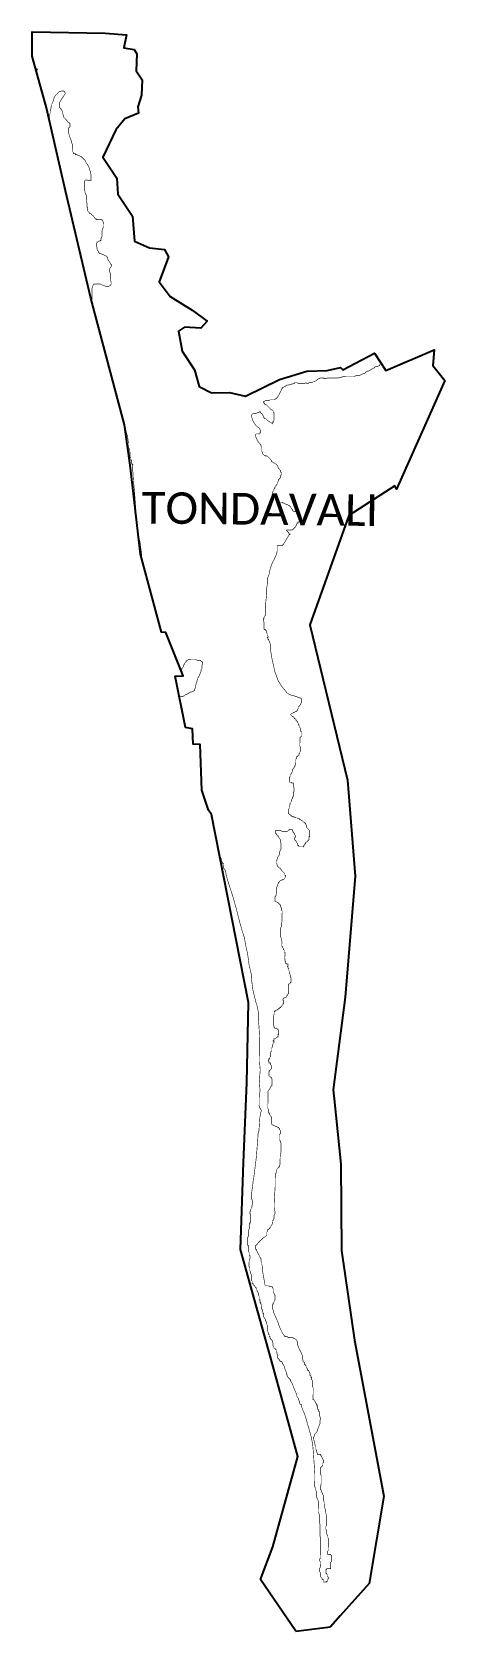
# Model space of a CAD drawing. Header units: metres. Extents: x 333981 to 336087, y 1779321 to 1787486.
import ezdxf

# ---------------------------------------------------------------- set-up
doc = ezdxf.new("R2010")
doc.units = ezdxf.units.M
for name, color, linetype in [('HAZARDS LINE', 1, 'Continuous'), ('village', 3, 'Continuous'), ('VILLAGE NAME', 250, 'Continuous')]:
    doc.layers.add(name, color=color, linetype=linetype)
doc.styles.get("Standard").update_dxf_attribs({"font": 'simplex.shx'})

msp = doc.modelspace()

# ---------------------------------------------------------------- linework, layer by layer
at = {"color": 3, "true_color": 0x00ff00, "flags": 128}
msp.add_lwpolyline([(335327.2, 1779321.3), (335504.1, 1779342.4)], dxfattribs=at)
at = {"layer": 'HAZARDS LINE', "lineweight": 18, "const_width": 3}
for points in [[(334000.6, 1787298.3), (334006.4, 1787298.3), (334006.3, 1787278), (334006.2, 1787277.9)], [(334069.8, 1787037.5), (334069.9, 1787059), (334074, 1787071.2), (334074.1, 1787083.3), (334078.2, 1787095.4), (334078.2, 1787103.5), (334082.3, 1787111.6), (334082.4, 1787119.7), (334086.4, 1787123.7), (334094.7, 1787152), (334102.8, 1787164.1), (334119.1, 1787180.2), (334131.3, 1787184.2), (334143.4, 1787184.1), (334147.4, 1787180.1), (334151.5, 1787172), (334143.3, 1787159.9), (334135.1, 1787147.8), (334122.9, 1787127.6), (334122.7, 1787099.2), (334126.7, 1787095.2), (334130.8, 1787091.1), (334134.8, 1787083), (334138.7, 1787066.8), (334142.7, 1787058.6), (334142.7, 1787050.5), (334146.7, 1787046.5), (334154.8, 1787038.3), (334158.8, 1787034.3), (334162.8, 1787026.1), (334170.9, 1787022.1), (334174.9, 1787018), (334174.8, 1787001.8), (334170.7, 1786997.8), (334166.7, 1786993.7), (334166.5, 1786969.4), (334170.5, 1786965.4), (334170.5, 1786961.3), (334178.5, 1786937), (334182.5, 1786928.9), (334182.5, 1786924.8), (334186.4, 1786912.7), (334186.3, 1786880.3), (334190.3, 1786872.2), (334194.3, 1786868.1), (334194.3, 1786864), (334202.4, 1786864), (334202.3, 1786859.9), (334206.4, 1786859.9), (334218.5, 1786855.8), (334226.6, 1786851.7), (334230.6, 1786851.7), (334230.6, 1786847.6), (334234.7, 1786847.6), (334238.7, 1786843.5), (334242.7, 1786839.5), (334250.8, 1786831.3), (334254.8, 1786823.2), (334262.8, 1786811), (334266.8, 1786807), (334266.8, 1786802.9), (334270.8, 1786794.8), (334274.8, 1786790.7), (334274.8, 1786782.6), (334278.8, 1786774.5), (334278.7, 1786766.4), (334282.7, 1786758.3), (334282.6, 1786725.9), (334266.4, 1786726), (334262.3, 1786730.1), (334254.2, 1786730.1), (334250.2, 1786726.1), (334249.9, 1786677.5), (334253.8, 1786657.2), (334257.9, 1786653.2), (334257.7, 1786620.8), (334261.7, 1786612.7), (334261.6, 1786592.4), (334265.6, 1786588.3), (334265.5, 1786572.2), (334269.5, 1786568.1), (334269.5, 1786564), (334273.6, 1786564), (334273.5, 1786560), (334285.7, 1786555.8), (334285.6, 1786551.8), (334293.7, 1786547.7), (334301.7, 1786535.5), (334305.8, 1786531.4), (334309.8, 1786531.4), (334309.8, 1786527.4), (334338.1, 1786527.2), (334338.1, 1786523.2), (334342.2, 1786523.1), (334342.1, 1786519.1), (334346.2, 1786515), (334346, 1786490.7), (334341.9, 1786482.7), (334341.9, 1786478.6), (334337.8, 1786470.5), (334337.6, 1786438.2), (334333.6, 1786434.1), (334333.5, 1786422), (334329.5, 1786422), (334329.4, 1786418), (334321.3, 1786418), (334317.3, 1786414), (334313.2, 1786414), (334313.2, 1786410), (334309.1, 1786405.9), (334309.1, 1786393.8), (334313.1, 1786385.7), (334313, 1786377.6), (334317, 1786369.4), (334321, 1786365.4), (334321, 1786361.3), (334325, 1786357.3), (334329.1, 1786353.2), (334333.1, 1786353.2), (334353.3, 1786345), (334361.4, 1786340.9), (334361.4, 1786336.8), (334365.4, 1786336.8), (334365.4, 1786332.7), (334369.4, 1786324.6), (334369.4, 1786320.6), (334373.4, 1786316.5), (334381.4, 1786304.3), (334381.4, 1786300.3), (334385.4, 1786300.2), (334385.4, 1786288.1), (334381.3, 1786284.1), (334377.2, 1786276), (334377.1, 1786259.8), (334381.2, 1786255.7), (334381, 1786227.4), (334384.9, 1786207.1), (334384.9, 1786199), (334380.8, 1786191), (334372.7, 1786187), (334360.5, 1786187), (334344.4, 1786191.2), (334328.2, 1786199.4), (334299.9, 1786199.5), (334291.7, 1786191.5), (334291.7, 1786187.4), (334287.6, 1786179.3), (334287.2, 1786102.7)], [(334376.5, 1785767.9), (334378.4, 1785761.8), (334378.4, 1785753.7), (334382.4, 1785741.6), (334386.3, 1785717.3), (334390.3, 1785709.1), (334394.2, 1785684.8), (334402.2, 1785668.6), (334410.1, 1785636.2), (334414.1, 1785624), (334418.1, 1785619.9), (334418.1, 1785615.9), (334422, 1785599.7), (334422, 1785597.4)], [(334939.1, 1783276.8), (334939.5, 1783275.9), (334943.5, 1783271.8), (334943.5, 1783267.8), (334947.5, 1783263.7), (334947.4, 1783255.6), (334951.4, 1783247.4), (334951.4, 1783243.4), (334955.4, 1783239.3), (334959.5, 1783239.3), (334959.3, 1783215), (334963.3, 1783210.9), (334967.3, 1783202.8), (334967.2, 1783198.7), (334971.2, 1783190.6), (334971.1, 1783182.5), (334983, 1783141.9), (335006.6, 1783068.9), (335022.4, 1783012.1), (335042, 1782935), (335053.8, 1782894.4), (335065.6, 1782857.9), (335069.5, 1782829.5), (335081.2, 1782776.8), (335088.8, 1782720), (335100.5, 1782671.4), (335100.4, 1782651.1), (335104.2, 1782622.7), (335108, 1782594.4), (335115.8, 1782561.9), (335123.7, 1782529.5), (335131.6, 1782505.1), (335135.4, 1782480.8), (335135.1, 1782444.4), (335138.9, 1782407.9), (335142.4, 1782343.1), (335141.5, 1782229.7), (335145.2, 1782185.2), (335140.6, 1782128.5), (335144.3, 1782079.9), (335140, 1782047.6), (335139.6, 1782003), (335143.6, 1781990.9), (335147.6, 1781986.8), (335151.6, 1781978.7), (335147.4, 1781966.5), (335143.2, 1781942.3), (335138.6, 1781873.5), (335134.4, 1781861.4), (335134.3, 1781853.3), (335125.3, 1781740), (335112.3, 1781634.9), (335108.1, 1781614.7), (335108, 1781606.6), (335099.4, 1781541.9), (335099.3, 1781529.7), (335103.3, 1781525.6), (335103.3, 1781521.6), (335107.3, 1781513.5), (335107.2, 1781501.3), (335103.1, 1781497.3), (335103, 1781485.1), (335098.9, 1781481.1), (335098.9, 1781477.1), (335094.8, 1781469), (335094.7, 1781460.9), (335090.7, 1781461), (335090.6, 1781452.9), (335094.6, 1781452.8), (335094.3, 1781404.3), (335090.2, 1781404.3), (335090, 1781375.9), (335085.9, 1781367.9), (335085.6, 1781335.5), (335081.5, 1781331.5), (335081.2, 1781291), (335085.2, 1781291), (335085, 1781258.6), (335089, 1781254.5), (335088.9, 1781242.4), (335092.9, 1781238.3), (335092.8, 1781222.1), (335088.7, 1781214), (335088.4, 1781181.6), (335092.4, 1781177.6), (335092.3, 1781161.4), (335096.3, 1781153.2), (335096.2, 1781145.1), (335100.2, 1781141.1), (335100, 1781112.7), (335104, 1781108.6), (335103.9, 1781096.5), (335107.9, 1781096.5), (335107.9, 1781092.4), (335115.9, 1781084.2), (335119.9, 1781076.1), (335124, 1781076.1), (335123.9, 1781072), (335127.9, 1781068), (335127.9, 1781059.9), (335131.9, 1781055.8), (335131.9, 1781051.7), (335135.9, 1781047.6), (335135.8, 1781035.5), (335139.8, 1781031.4), (335139.6, 1781011.2), (335143.7, 1781011.2), (335143.6, 1780999), (335147.6, 1780999), (335147.5, 1780990.9), (335151.6, 1780990.8), (335151.4, 1780966.6), (335155.4, 1780962.5), (335155.4, 1780958.4), (335159.3, 1780946.2), (335159.3, 1780942.2), (335163.3, 1780942.2), (335163.2, 1780926), (335167.2, 1780917.8), (335171.2, 1780913.8), (335171.1, 1780905.7), (335175.2, 1780901.6), (335179.1, 1780889.4), (335179.1, 1780885.4), (335183.1, 1780881.3), (335182.9, 1780852.9), (335186.8, 1780844.8), (335186.8, 1780836.7), (335190.8, 1780836.7), (335190.7, 1780824.5), (335194.8, 1780824.5), (335194.7, 1780816.4), (335198.7, 1780816.4), (335198.7, 1780812.3), (335202.7, 1780808.2), (335206.7, 1780804.2), (335206.7, 1780796.1), (335210.7, 1780792), (335210.6, 1780775.8), (335214.6, 1780771.7), (335214.5, 1780767.7), (335218.6, 1780763.6), (335222.6, 1780763.6), (335222.6, 1780759.5), (335226.6, 1780759.5), (335226.5, 1780747.3), (335230.5, 1780743.2), (335230.5, 1780735.1), (335234.5, 1780731.1), (335234.3, 1780714.9), (335242.4, 1780706.7), (335242.3, 1780702.7), (335246.4, 1780702.6), (335246.4, 1780698.6), (335254.5, 1780698.5), (335258.4, 1780690.4), (335258.4, 1780686.3), (335262.4, 1780682.3), (335266.4, 1780674.1), (335270.4, 1780670), (335270.3, 1780662), (335278.3, 1780641.6), (335278.2, 1780633.5), (335282.2, 1780629.5), (335282.2, 1780625.4), (335286.2, 1780617.3), (335290.2, 1780613.2), (335294.2, 1780609.1), (335298.2, 1780605), (335298.2, 1780601), (335306.2, 1780588.8), (335310.2, 1780580.7), (335314.1, 1780568.5), (335330, 1780531.9), (335333.9, 1780515.7), (335341.9, 1780507.5), (335341.9, 1780499.4), (335345.9, 1780495.4), (335345.8, 1780487.3), (335349.8, 1780479.1), (335353.9, 1780479.1), (335357.8, 1780462.9), (335361.7, 1780450.7), (335369.7, 1780434.4), (335381.5, 1780397.9), (335385.4, 1780381.7), (335389.4, 1780369.5), (335405.1, 1780312.7), (335412.9, 1780272.1), (335416.6, 1780227.6), (335420.2, 1780174.9), (335423.8, 1780122.3), (335423.3, 1780057.5), (335427.3, 1780049.4), (335427.2, 1780045.3), (335431.2, 1780033.1), (335431, 1780008.8), (335435, 1780000.7), (335438.9, 1779992.6), (335438.9, 1779988.5), (335442.9, 1779984.5), (335442.5, 1779927.8), (335446.4, 1779915.6), (335446.1, 1779875.1), (335450.1, 1779867), (335449.6, 1779806.3), (335453.5, 1779798.1), (335452.7, 1779692.9), (335448.6, 1779688.9), (335448.5, 1779680.8), (335452.5, 1779672.7), (335452.3, 1779648.4), (335448.2, 1779640.3), (335448.1, 1779624.1), (335452.1, 1779620), (335451.9, 1779599.8), (335455.9, 1779595.7), (335459.9, 1779591.6), (335459.9, 1779587.6), (335463.9, 1779583.5), (335468, 1779583.5), (335467.9, 1779571.3), (335484.1, 1779571.2), (335484.1, 1779575.2), (335488.1, 1779575.2), (335488.2, 1779587.3), (335492.3, 1779587.3), (335492.4, 1779595.4), (335488.3, 1779599.5), (335488.4, 1779607.6), (335488.4, 1779611.6), (335484.4, 1779611.7), (335484.4, 1779615.7), (335480.4, 1779615.7), (335480.6, 1779636), (335484.6, 1779636), (335484.6, 1779640), (335504.9, 1779639.8), (335505, 1779660.1), (335501, 1779664.2), (335505.1, 1779668.2), (335505.1, 1779672.2), (335509.2, 1779676.2), (335509.5, 1779708.6), (335505.4, 1779708.7), (335505.5, 1779712.7), (335489.3, 1779712.8), (335489.4, 1779729), (335493.5, 1779733), (335494, 1779793.8), (335490, 1779797.8), (335490, 1779805.9), (335482.1, 1779822.2), (335482.2, 1779838.4), (335478.2, 1779842.5), (335478.3, 1779854.6), (335482.4, 1779858.6), (335482.8, 1779907.2), (335478.9, 1779931.5), (335479, 1779939.6), (335475, 1779947.8), (335471.2, 1779972.1), (335471.2, 1779980.2), (335467.2, 1779988.3), (335467.4, 1780012.6), (335463.5, 1780020.7), (335463.5, 1780024.8), (335459.5, 1780028.9), (335455.5, 1780041), (335451.5, 1780045.1), (335451.6, 1780057.3), (335455.8, 1780069.4), (335456.1, 1780113.9), (335452.2, 1780126.1), (335452.4, 1780154.4), (335456.5, 1780158.4), (335460.6, 1780162.4), (335464.6, 1780166.5), (335464.7, 1780178.6), (335468.8, 1780182.6), (335468.9, 1780190.7), (335464.9, 1780194.8), (335464.9, 1780198.8), (335460.9, 1780207), (335456.9, 1780211.1), (335456.9, 1780215.1), (335452.9, 1780219.2), (335453, 1780223.2), (335436.8, 1780223.4), (335436.8, 1780227.4), (335432.8, 1780235.5), (335432.9, 1780243.6), (335428.9, 1780247.7), (335429, 1780263.9), (335425, 1780268), (335425, 1780272), (335421.1, 1780288.3), (335421.1, 1780292.3), (335417.1, 1780296.4), (335417.3, 1780312.6), (335421.3, 1780316.6), (335421.4, 1780324.7), (335433.6, 1780336.7), (335441.9, 1780361), (335450.2, 1780381.1), (335450.3, 1780397.3), (335454.4, 1780405.4), (335450.5, 1780413.5), (335446.5, 1780425.7), (335446.6, 1780441.9), (335442.6, 1780441.9), (335442.7, 1780450), (335438.7, 1780454.1), (335438.8, 1780470.3), (335434.7, 1780470.3), (335434.8, 1780478.4), (335430.8, 1780478.5), (335430.8, 1780482.5), (335426.8, 1780486.6), (335426.8, 1780490.6), (335422.8, 1780494.7), (335418.8, 1780502.9), (335414.8, 1780502.9), (335415.3, 1780563.6), (335411.2, 1780567.7), (335411.5, 1780600.1), (335407.5, 1780604.2), (335407.6, 1780616.3), (335403.5, 1780616.3), (335403.6, 1780624.4), (335399.6, 1780624.5), (335399.7, 1780636.6), (335395.7, 1780640.7), (335395.7, 1780644.7), (335391.7, 1780648.8), (335391.7, 1780652.9), (335387.7, 1780652.9), (335387.7, 1780656.9), (335383.7, 1780661), (335383.7, 1780665.1), (335379.7, 1780669.2), (335379.7, 1780673.2), (335375.7, 1780677.3), (335375.7, 1780681.3), (335371.7, 1780681.4), (335371.8, 1780689.5), (335367.7, 1780693.5), (335367.8, 1780697.6), (335363.7, 1780697.6), (335363.8, 1780705.7), (335359.8, 1780709.8), (335360, 1780730), (335355.9, 1780734.1), (335356, 1780738.2), (335348, 1780754.4), (335344, 1780758.5), (335344, 1780762.6), (335340, 1780770.7), (335336.1, 1780782.9), (335336.2, 1780795), (335332.2, 1780803.1), (335328.2, 1780807.2), (335328.2, 1780811.3), (335324.2, 1780811.3), (335320.2, 1780815.4), (335316.1, 1780815.4), (335312.1, 1780819.5), (335287.8, 1780819.7), (335283.8, 1780823.8), (335271.7, 1780823.9), (335271.7, 1780827.9), (335267.7, 1780828), (335263.7, 1780836.1), (335259.7, 1780840.2), (335255.7, 1780848.3), (335251.7, 1780856.4), (335247.7, 1780864.6), (335243.7, 1780872.7), (335235.8, 1780897), (335219.9, 1780933.6), (335216, 1780941.7), (335212, 1780949.9), (335212, 1780958), (335208.1, 1780966.1), (335208.3, 1780990.4), (335212.3, 1780990.3), (335212.3, 1780994.4), (335216.5, 1781002.5), (335216.5, 1781006.5), (335220.6, 1781010.5), (335220.8, 1781034.8), (335216.8, 1781038.9), (335212.8, 1781055.1), (335212.9, 1781067.3), (335208.9, 1781071.3), (335209, 1781075.4), (335204.9, 1781079.5), (335192.8, 1781079.6), (335188.8, 1781083.7), (335176.6, 1781083.8), (335172.6, 1781087.8), (335168.6, 1781087.9), (335168.6, 1781096), (335164.8, 1781116.2), (335157, 1781160.8), (335157.2, 1781181.1), (335153.2, 1781193.3), (335153.3, 1781201.3), (335149.3, 1781209.5), (335149.4, 1781221.6), (335141.4, 1781233.8), (335141.5, 1781237.9), (335137.5, 1781242), (335129.5, 1781258.2), (335125.5, 1781266.3), (335125.5, 1781270.4), (335121.5, 1781270.4), (335121.7, 1781290.7), (335125.7, 1781290.6), (335125.7, 1781294.7), (335129.8, 1781294.7), (335133.9, 1781302.7), (335138, 1781306.7), (335158.4, 1781326.8), (335162.5, 1781330.8), (335170.6, 1781334.8), (335174.7, 1781338.8), (335178.8, 1781342.8), (335178.9, 1781359), (335183, 1781363), (335183, 1781371.1), (335187.1, 1781371.1), (335191.2, 1781375.1), (335195.2, 1781379.1), (335195.3, 1781383.2), (335199.3, 1781383.2), (335199.4, 1781387.2), (335203.5, 1781395.3), (335207.5, 1781399.3), (335207.7, 1781415.5), (335211.8, 1781419.5), (335211.8, 1781423.5), (335215.9, 1781427.5), (335216, 1781443.7), (335220.1, 1781451.8), (335220.2, 1781463.9), (335216.3, 1781484.2), (335216.6, 1781516.6), (335221.2, 1781585.4), (335221.8, 1781654.2), (335225.9, 1781658.2), (335230, 1781674.4), (335230.1, 1781678.4), (335234.1, 1781682.4), (335238.3, 1781690.5), (335242.3, 1781690.5), (335242.3, 1781694.5), (335246.5, 1781702.6), (335246.8, 1781743.1), (335251, 1781767.3), (335251.4, 1781811.9), (335247.4, 1781815.9), (335247.4, 1781824), (335243.4, 1781828.1), (335243.7, 1781856.5), (335247.7, 1781860.5), (335247.9, 1781876.7), (335243.9, 1781880.7), (335243.9, 1781888.8), (335239.9, 1781888.9), (335239.9, 1781892.9), (335235.9, 1781893), (335227.8, 1781897.1), (335215.7, 1781901.2), (335211.7, 1781905.3), (335207.6, 1781905.3), (335203.6, 1781909.4), (335203.9, 1781941.8), (335199.9, 1781945.9), (335199.9, 1781949.9), (335195.9, 1781954), (335191.9, 1781958.1), (335191.9, 1781966.2), (335187.9, 1781966.2), (335188, 1781982.4), (335184, 1781990.5), (335184.8, 1782079.6), (335192.9, 1782087.6), (335197, 1782095.7), (335201.2, 1782103.8), (335205.2, 1782107.8), (335205.5, 1782140.2), (335201.5, 1782144.2), (335201.5, 1782148.3), (335197.5, 1782148.3), (335197.5, 1782152.4), (335193.5, 1782152.4), (335189.4, 1782156.5), (335189.6, 1782180.8), (335193.7, 1782180.7), (335193.7, 1782184.8), (335197.8, 1782184.8), (335197.8, 1782188.8), (335201.9, 1782192.8), (335202, 1782209), (335198, 1782213.1), (335198.1, 1782221.2), (335190, 1782221.2), (335190, 1782229.3), (335186, 1782229.4), (335186.1, 1782237.5), (335190.1, 1782237.4), (335190.2, 1782245.5), (335194.2, 1782245.5), (335194.2, 1782249.6), (335198.4, 1782257.6), (335198.5, 1782277.9), (335202.6, 1782281.9), (335202.7, 1782298.1), (335206.8, 1782302.1), (335206.9, 1782314.2), (335211, 1782318.2), (335211.1, 1782326.3), (335215.1, 1782326.3), (335215.2, 1782334.4), (335211.1, 1782334.4), (335215.2, 1782338.4), (335215.3, 1782346.5), (335223.4, 1782346.5), (335227.5, 1782350.5), (335231.5, 1782354.5), (335235.6, 1782354.5), (335235.7, 1782366.6), (335239.7, 1782366.6), (335239.9, 1782386.8), (335235.9, 1782390.9), (335235.9, 1782395), (335231.9, 1782395), (335227.9, 1782399.1), (335219.8, 1782399.1), (335219.8, 1782403.2), (335215.7, 1782403.2), (335215.8, 1782411.3), (335211.8, 1782415.4), (335212.2, 1782459.9), (335216.3, 1782472), (335216.4, 1782484.2), (335220.4, 1782484.1), (335220.5, 1782488.2), (335224.5, 1782488.2), (335228.6, 1782492.2), (335232.7, 1782492.1), (335236.7, 1782496.2), (335240.8, 1782500.2), (335244.9, 1782500.1), (335244.9, 1782504.2), (335248.9, 1782504.2), (335249, 1782508.2), (335253, 1782508.2), (335253.1, 1782512.2), (335257.1, 1782516.2), (335261.2, 1782520.3), (335261.3, 1782524.3), (335265.3, 1782524.3), (335265.4, 1782540.5), (335261.4, 1782540.5), (335261.5, 1782548.6), (335265.5, 1782552.6), (335273.7, 1782556.6), (335277.7, 1782556.6), (335277.7, 1782560.6), (335281.8, 1782564.6), (335281.9, 1782568.7), (335285.9, 1782568.6), (335285.9, 1782572.7), (335290, 1782576.7), (335290.4, 1782625.3), (335294.5, 1782625.2), (335298.5, 1782629.3), (335298.6, 1782633.3), (335302.6, 1782633.3), (335302.8, 1782653.5), (335298.8, 1782661.6), (335298.9, 1782669.7), (335294.9, 1782677.9), (335295, 1782686), (335291, 1782694.1), (335291, 1782702.2), (335287, 1782706.3), (335287.1, 1782714.4), (335283, 1782714.4), (335287.1, 1782718.4), (335287.2, 1782726.5), (335279.1, 1782726.6), (335279.1, 1782730.6), (335275.1, 1782730.7), (335275.1, 1782738.8), (335271.1, 1782742.8), (335271.2, 1782755), (335267.2, 1782755), (335267.3, 1782763.1), (335271.3, 1782767.1), (335271.5, 1782787.4), (335267.5, 1782787.4), (335267.5, 1782799.5), (335263.5, 1782799.6), (335263.5, 1782803.6), (335259.6, 1782811.8), (335259.6, 1782815.8), (335255.5, 1782815.8), (335255.7, 1782840.1), (335251.9, 1782860.4), (335247.9, 1782868.5), (335248.2, 1782909), (335252.3, 1782917.1), (335252.4, 1782933.3), (335256.6, 1782945.4), (335257, 1782998), (335253, 1783002.1), (335253.1, 1783014.2), (335249.1, 1783018.3), (335249.2, 1783026.4), (335245.1, 1783030.5), (335241.1, 1783034.6), (335233.1, 1783042.7), (335229.1, 1783042.8), (335225, 1783046.8), (335221, 1783046.9), (335221.2, 1783071.2), (335225.3, 1783075.2), (335229.5, 1783095.4), (335229.7, 1783119.7), (335233.8, 1783127.7), (335233.8, 1783131.8), (335237.9, 1783139.8), (335238, 1783143.9), (335242, 1783143.9), (335242.1, 1783147.9), (335246.1, 1783151.9), (335254.3, 1783155.9), (335258.3, 1783155.9), (335262.4, 1783159.9), (335266.4, 1783159.9), (335270.5, 1783163.9), (335270.6, 1783167.9), (335274.6, 1783171.9), (335274.7, 1783180), (335270.7, 1783180.1), (335270.7, 1783188.2), (335266.7, 1783192.2), (335262.7, 1783196.3), (335254.7, 1783204.5), (335246.7, 1783216.7), (335242.6, 1783216.7), (335234.6, 1783224.9), (335230.6, 1783233), (335230.6, 1783237.1), (335226.6, 1783241.2), (335226.7, 1783253.3), (335230.8, 1783257.3), (335230.8, 1783261.4), (335235, 1783273.5), (335239.1, 1783277.5), (335243.2, 1783285.5), (335243.3, 1783297.7), (335247.4, 1783305.8), (335247.4, 1783309.8), (335251.5, 1783313.8), (335251.7, 1783342.2), (335247.8, 1783350.3), (335247.9, 1783362.4), (335243.8, 1783366.5), (335239.9, 1783374.6), (335235.8, 1783378.7), (335235.9, 1783382.8), (335227.8, 1783386.9), (335227.9, 1783390.9), (335227.9, 1783390.9), (335227.5, 1783392.9), (335223.4, 1783392.9), (335223.5, 1783409.1), (335247.8, 1783408.9), (335255.9, 1783404.9), (335284.2, 1783404.7), (335288.3, 1783408.7), (335292.3, 1783408.7), (335292.4, 1783412.7), (335308.5, 1783412.7), (335308.5, 1783408.6), (335312.6, 1783404.5), (335312.5, 1783400.5), (335320.6, 1783392.3), (335320.9, 1783390.2), (335320.9, 1783390.2), (335320.9, 1783386.1), (335324.9, 1783382), (335324.9, 1783373.9), (335320.8, 1783369.9), (335320.7, 1783361.8), (335324.7, 1783357.8), (335328.7, 1783353.7), (335332.7, 1783345.5), (335336.7, 1783341.5), (335336.7, 1783333.4), (335340.7, 1783333.3), (335340.7, 1783329.3), (335344.7, 1783325.2), (335364.9, 1783325), (335365, 1783329.1), (335369, 1783329.1), (335369.1, 1783333.1), (335373.1, 1783337.1), (335373.2, 1783341.2), (335377.2, 1783345.2), (335377.3, 1783349.2), (335381.3, 1783349.2), (335385.4, 1783353.2), (335389.5, 1783357.2), (335393.6, 1783361.2), (335393.7, 1783377.4), (335397.7, 1783377.4), (335397.8, 1783389.5), (335397.6, 1783408.1), (335393.5, 1783412.2), (335385.5, 1783420.3), (335381.5, 1783424.4), (335381.5, 1783436.5), (335377.5, 1783440.6), (335377.5, 1783444.7), (335373.5, 1783444.7), (335373.5, 1783448.7), (335369.5, 1783448.8), (335365.4, 1783452.8), (335357.4, 1783461), (335353.3, 1783461), (335349.3, 1783465.1), (335345.3, 1783465.1), (335345.3, 1783469.1), (335337.2, 1783469.2), (335333.2, 1783473.2), (335325.1, 1783473.3), (335321.1, 1783477.4), (335313, 1783477.4), (335313, 1783481.5), (335304.9, 1783481.5), (335304.9, 1783485.5), (335300.9, 1783485.6), (335296.8, 1783489.6), (335292.8, 1783493.7), (335288.8, 1783493.7), (335288.9, 1783514), (335293, 1783522.1), (335293, 1783530.1), (335297.1, 1783538.2), (335297.1, 1783546.3), (335301.2, 1783546.3), (335301.2, 1783554.4), (335305.3, 1783558.4), (335305.4, 1783566.5), (335309.4, 1783570.5), (335309.5, 1783578.6), (335313.5, 1783582.7), (335313.6, 1783602.9), (335317.7, 1783606.9), (335317.8, 1783627.2), (335313.8, 1783635.3), (335313.9, 1783651.5), (335305.8, 1783651.5), (335305.8, 1783655.6), (335293.7, 1783655.6), (335293.8, 1783679.9), (335297.9, 1783684), (335298, 1783692.1), (335306.1, 1783700.1), (335306.1, 1783704.2), (335310.2, 1783712.2), (335310.3, 1783720.3), (335314.3, 1783724.4), (335314.3, 1783728.4), (335318.4, 1783728.4), (335318.4, 1783732.4), (335322.5, 1783736.5), (335322.5, 1783740.5), (335326.6, 1783748.6), (335326.7, 1783772.9), (335330.8, 1783776.9), (335330.8, 1783785), (335334.9, 1783785), (335334.9, 1783789), (335339, 1783789), (335343, 1783793), (335343.1, 1783801.1), (335347.2, 1783805.1), (335347.2, 1783809.2), (335351.2, 1783813.2), (335351.4, 1783833.5), (335347.3, 1783837.5), (335347.6, 1783882.1), (335351.6, 1783886.1), (335355.7, 1783890.1), (335355.9, 1783914.4), (335351.8, 1783914.4), (335351.9, 1783926.6), (335347.9, 1783934.7), (335343.8, 1783938.8), (335343.9, 1783946.9), (335339.8, 1783946.9), (335339.9, 1783955), (335335.9, 1783959), (335335.9, 1783963.1), (335331.9, 1783967.2), (335327.8, 1783971.2), (335327.9, 1783975.3), (335323.8, 1783979.4), (335319.8, 1783979.4), (335319.8, 1783983.4), (335315.8, 1783987.5), (335311.7, 1783987.5), (335311.8, 1783991.6), (335307.7, 1783991.6), (335299.7, 1783999.7), (335307.8, 1784007.8), (335311.8, 1784007.8), (335315.9, 1784011.8), (335320, 1784011.8), (335324, 1784015.8), (335328.1, 1784015.8), (335332.1, 1784019.8), (335336.2, 1784023.8), (335336.2, 1784027.9), (335340.3, 1784031.9), (335340.4, 1784040), (335348.5, 1784048), (335356.7, 1784064.2), (335356.7, 1784076.3), (335352.7, 1784084.5), (335348.7, 1784084.5), (335328.5, 1784092.7), (335300.2, 1784100.9), (335284.1, 1784109.1), (335259.9, 1784137.6), (335235.9, 1784174.2), (335227.9, 1784198.5), (335219.9, 1784218.8), (335204.1, 1784291.7), (335204.1, 1784295.8), (335196.3, 1784336.3), (335196.4, 1784360.6), (335192.4, 1784372.8), (335188.4, 1784380.9), (335188.4, 1784384.9), (335184.4, 1784385), (335184.4, 1784389), (335180.4, 1784393.1), (335184.4, 1784393.1), (335184.5, 1784401.2), (335180.5, 1784405.2), (335180.5, 1784413.3), (335176.5, 1784421.4), (335176.6, 1784429.5), (335172.5, 1784429.6), (335172.5, 1784433.6), (335168.5, 1784433.6), (335164.5, 1784437.7), (335164.7, 1784474.1), (335160.6, 1784478.2), (335160.7, 1784490.4), (335164.7, 1784490.3), (335164.8, 1784498.4), (335168.9, 1784502.5), (335168.9, 1784506.5), (335172.9, 1784506.5), (335173.3, 1784571.3), (335177.6, 1784611.7), (335177.7, 1784640.1), (335181.9, 1784672.4), (335182.1, 1784696.7), (335190.3, 1784716.9), (335194.4, 1784737.1), (335202.7, 1784765.4), (335215, 1784789.6), (335227.3, 1784817.9), (335227.3, 1784822), (335231.4, 1784830), (335231.6, 1784862.4), (335255.9, 1784862.3), (335259.9, 1784866.3), (335264, 1784870.3), (335292.6, 1784918.8), (335296.6, 1784918.7), (335296.7, 1784922.8), (335292.6, 1784922.8), (335292.6, 1784926.9), (335284.6, 1784935), (335280.6, 1784939.1), (335280.6, 1784943.1), (335308.9, 1784943), (335313, 1784947), (335317.1, 1784951), (335321.1, 1784955), (335325.2, 1784959.1), (335329.3, 1784967.1), (335329.3, 1784971.2), (335333.4, 1784975.2), (335333.4, 1784979.3), (335337.5, 1784979.2), (335337.5, 1784983.3), (335341.5, 1784983.3), (335345.6, 1784987.3), (335345.6, 1784991.3), (335349.7, 1784995.4), (335349.7, 1784999.4), (335345.7, 1784999.4), (335349.7, 1785003.5), (335353.8, 1785003.4), (335353.9, 1785015.6), (335345.8, 1785023.7), (335341.8, 1785023.7), (335341.8, 1785027.8), (335337.7, 1785027.8), (335337.8, 1785031.9), (335333.7, 1785031.9), (335325.6, 1785036), (335317.5, 1785036), (335313.5, 1785040.1), (335309.5, 1785044.2), (335309.5, 1785048.2), (335305.5, 1785052.3), (335301.5, 1785056.4), (335301.5, 1785060.4), (335297.5, 1785064.5), (335293.4, 1785064.5), (335293.4, 1785068.5), (335289.4, 1785068.6), (335285.4, 1785072.6), (335277.3, 1785072.7), (335273.2, 1785076.8), (335269.2, 1785076.8), (335265.2, 1785080.8), (335261.1, 1785080.9), (335257.1, 1785084.9), (335236.8, 1785085.1), (335232.8, 1785089.1), (335232.8, 1785093.2), (335228.8, 1785093.2), (335228.8, 1785097.2), (335224.8, 1785101.3), (335220.8, 1785105.4), (335220.8, 1785109.4), (335216.7, 1785109.5), (335216.8, 1785113.5), (335212.7, 1785113.5), (335212.7, 1785117.6), (335208.7, 1785117.6), (335208.8, 1785137.8), (335212.9, 1785141.9), (335212.9, 1785145.9), (335217, 1785154), (335217, 1785158), (335221.1, 1785158), (335221.1, 1785162.1), (335225.2, 1785166.1), (335225.2, 1785170.1), (335233.3, 1785178.2), (335233.3, 1785182.2), (335237.5, 1785194.4), (335237.5, 1785198.4), (335241.5, 1785202.4), (335245.6, 1785206.5), (335249.7, 1785214.5), (335249.8, 1785222.6), (335253.8, 1785226.7), (335253.9, 1785234.8), (335249.8, 1785238.8), (335249.9, 1785246.9), (335241.8, 1785251), (335241.8, 1785255.1), (335237.8, 1785259.1), (335233.8, 1785271.3), (335225.8, 1785279.4), (335217.7, 1785283.5), (335205.6, 1785291.7), (335201.6, 1785295.8), (335201.6, 1785299.8), (335193.6, 1785308), (335185.5, 1785316.1), (335181.5, 1785320.2), (335173.4, 1785320.2), (335169.4, 1785324.3), (335165.3, 1785324.3), (335161.3, 1785328.4), (335157.3, 1785332.4), (335157.3, 1785336.5), (335153.3, 1785344.6), (335153.4, 1785364.9), (335149.4, 1785368.9), (335149.4, 1785377), (335145.4, 1785381.1), (335141.4, 1785385.2), (335129.3, 1785401.4), (335129.3, 1785405.5), (335125.3, 1785413.6), (335121.3, 1785417.7), (335121.4, 1785429.8), (335125.4, 1785433.8), (335141.6, 1785433.7), (335141.7, 1785437.8), (335145.7, 1785437.8), (335145.8, 1785454), (335141.8, 1785458), (335141.8, 1785462.1), (335137.8, 1785466.2), (335129.7, 1785470.2), (335125.7, 1785474.3), (335121.6, 1785478.4), (335113.6, 1785490.6), (335109.6, 1785498.7), (335105.6, 1785502.8), (335105.6, 1785510.9), (335101.6, 1785519), (335101.7, 1785531.1), (335105.8, 1785535.2), (335109.8, 1785539.2), (335126, 1785539.1), (335134.1, 1785543.1), (335138.2, 1785543.1), (335142.3, 1785547.1), (335146.3, 1785547.1), (335146.3, 1785543), (335154.3, 1785534.9), (335162.4, 1785522.7), (335162.3, 1785518.6), (335166.4, 1785514.6), (335170.4, 1785510.5), (335174.4, 1785510.5), (335178.5, 1785506.4), (335182.5, 1785502.3), (335194.6, 1785494.2), (335198.6, 1785490.1), (335202.7, 1785490.1), (335206.7, 1785486), (335206.7, 1785490.1), (335210.8, 1785490), (335210.8, 1785498.1), (335214.8, 1785498.1), (335215.1, 1785542.6), (335211.1, 1785546.7), (335211.1, 1785550.8), (335207.1, 1785554.8), (335199, 1785558.9), (335195, 1785563), (335182.9, 1785575.2), (335174.8, 1785583.4), (335170.8, 1785583.4), (335166.8, 1785587.4), (335166.8, 1785591.5), (335162.7, 1785591.5), (335162.8, 1785599.6), (335166.8, 1785599.6), (335170.9, 1785603.6), (335191.1, 1785603.5), (335195.2, 1785607.5), (335215.5, 1785607.4), (335219.5, 1785611.4), (335223.6, 1785611.4), (335227.6, 1785615.4), (335235.8, 1785623.5), (335235.8, 1785627.5), (335239.9, 1785631.6), (335244, 1785639.6), (335252.2, 1785655.8), (335256.2, 1785663.9), (335256.3, 1785667.9), (335260.3, 1785667.9), (335260.3, 1785671.9), (335264.4, 1785671.9), (335268.5, 1785675.9), (335272.5, 1785675.9), (335276.6, 1785680), (335280.6, 1785679.9), (335284.7, 1785684), (335288.7, 1785683.9), (335292.8, 1785683.9), (335305, 1785687.9), (335309, 1785687.9), (335317.1, 1785691.9), (335321.2, 1785691.9), (335321.2, 1785695.9), (335325.2, 1785695.9), (335329.3, 1785695.9), (335333.3, 1785695.8), (335337.4, 1785691.8), (335341.4, 1785691.7), (335345.5, 1785691.7), (335349.5, 1785691.7), (335353.5, 1785691.7), (335357.6, 1785691.7), (335361.6, 1785691.6), (335365.7, 1785691.6), (335373.8, 1785691.6), (335377.9, 1785695.6), (335381.9, 1785691.5), (335385.9, 1785691.5), (335390, 1785691.5), (335394, 1785695.5), (335398.1, 1785695.5), (335402.1, 1785695.5), (335406.2, 1785695.4), (335410.2, 1785695.4), (335414.3, 1785699.4), (335418.4, 1785699.4), (335426.5, 1785703.4), (335442.7, 1785715.5), (335446.8, 1785715.4), (335450.8, 1785719.5), (335454.9, 1785719.5), (335458.9, 1785719.4), (335463, 1785719.4), (335467, 1785719.4), (335471.1, 1785719.4), (335471.1, 1785715.3), (335479.2, 1785715.3), (335483.2, 1785715.2), (335487.3, 1785719.3), (335491.3, 1785719.2), (335495.4, 1785719.2), (335499.4, 1785719.2), (335503.5, 1785719.2), (335507.5, 1785719.2), (335511.6, 1785719.1), (335515.6, 1785719.1), (335519.7, 1785719.1), (335523.7, 1785719.1), (335527.8, 1785719), (335531.8, 1785719), (335535.8, 1785719), (335539.9, 1785719), (335543.9, 1785719), (335552.1, 1785723), (335556.1, 1785722.9), (335560.2, 1785722.9), (335568.3, 1785726.9), (335572.3, 1785726.9), (335576.4, 1785726.9), (335580.4, 1785726.9), (335584.5, 1785726.8), (335588.5, 1785726.8), (335600.7, 1785726.7), (335604.7, 1785726.7), (335608.7, 1785726.7), (335612.8, 1785726.7), (335616.8, 1785726.7), (335624.9, 1785726.6), (335633.1, 1785730.6), (335645.2, 1785730.5), (335657.4, 1785734.5), (335665.5, 1785738.5), (335669.6, 1785742.6), (335677.6, 1785742.5), (335685.8, 1785750.6), (335693.9, 1785754.6), (335698, 1785754.5), (335706.1, 1785758.5), (335706.1, 1785762.6), (335710.1, 1785762.6), (335718.3, 1785766.6), (335726.4, 1785770.6), (335730.4, 1785774.6), (335734.5, 1785778.6), (335738.6, 1785778.6), (335746.7, 1785778.6), (335750.7, 1785782.6), (335754.8, 1785782.6), (335754.8, 1785786.6), (335758.9, 1785790.6), (335762.2, 1785793.9)], [(334448.5, 1785498.3), (334449.8, 1785494.3), (334453.8, 1785482.1), (334457.7, 1785465.9), (334461.7, 1785445.6), (334465.6, 1785429.4), (334469.6, 1785421.3), (334469.6, 1785413.2), (334473.5, 1785384.8), (334473.4, 1785364.6), (334477.4, 1785356.5), (334477.3, 1785352.4), (334481.3, 1785340.2), (334481.2, 1785315.9), (334485.2, 1785311.9), (334485.2, 1785299.7), (334489.2, 1785299.7), (334489.1, 1785279.5), (334493.1, 1785279.4), (334492.9, 1785243), (334497, 1785238.9), (334496.8, 1785218.7), (334504.5, 1785133.6), (334508.2, 1785085), (334512, 1785036.4), (334515.8, 1784987.8), (334519.7, 1784951.4), (334519.6, 1784935.2), (334523.5, 1784910.9), (334531.4, 1784886.5), (334539.2, 1784829.8), (334542.6, 1784789.7)], [(334738.6, 1784233.6), (334746.4, 1784233.6), (334746.4, 1784237.6), (334750.5, 1784241.6), (334754.6, 1784245.7), (334754.6, 1784253.7), (334758.7, 1784257.8), (334758.7, 1784261.8), (334762.8, 1784265.8), (334766.8, 1784269.9), (334766.9, 1784273.9), (334770.9, 1784273.9), (334770.9, 1784277.9), (334775, 1784277.9), (334779.1, 1784282), (334815.5, 1784281.8), (334823.6, 1784277.7), (334839.7, 1784277.6), (334843.8, 1784273.5), (334847.8, 1784269.4), (334851.8, 1784269.4), (334851.8, 1784261.3), (334847.7, 1784253.2), (334847.6, 1784228.9), (334843.5, 1784229), (334843.5, 1784220.9), (334839.4, 1784212.8), (334835.3, 1784200.7), (334831.2, 1784192.6), (334827.1, 1784188.6), (334827.1, 1784184.5), (334823, 1784176.4), (334822.9, 1784168.4), (334818.9, 1784160.3), (334814.7, 1784140.1), (334810.6, 1784127.9), (334810.6, 1784123.9), (334806.5, 1784123.9), (334806.5, 1784119.9), (334802.4, 1784119.9), (334794.3, 1784115.9), (334790.3, 1784115.9), (334778.1, 1784107.9), (334770, 1784103.9), (334765.9, 1784103.9), (334757.8, 1784095.8), (334753.7, 1784095.9), (334749.7, 1784091.8), (334731.8, 1784091.9)]]:
    msp.add_lwpolyline(points, dxfattribs=at)
for points in [[(334012.4, 1787295.3), (334008.3, 1787295.3)], [(334499.1, 1785276.4), (334495, 1785276.5)]]:
    msp.add_lwpolyline(points, close=True, dxfattribs=at)
at = {"layer": 'village', "color": 3, "true_color": 0x00ff00}
for points in [[(335327.2, 1779321.3, 0), (335147.3, 1779583.9, 0), (335209.5, 1779751.1, 0), (335336.9, 1780212.5, 0), (335196.1, 1780726.3, 0), (335045.4, 1781270.1, 0), (335059.8, 1781713, 0), (335077.5, 1782119.8, 0), (335086, 1782531, 0), (334897.1, 1783489.6, 0), (334880.6, 1783512.9, 0), (334847.3, 1783615.1, 0), (334839, 1783848.1, 0), (334802.7, 1783849.4, 0), (334799, 1783927.5, 0), (334763.6, 1783934.9, 0), (334710.7, 1784196.7, 0), (334752.5, 1784198.7, 0), (334664.1, 1784420.4, 0), (334642.1, 1784421.9, 0), (334534.3, 1784820.3, 0), (334481.1, 1785273.3, 0), (334453.4, 1785479.8, 0), (334280.9, 1786126.3, 0), (334151.5, 1786675.5, 0), (334056, 1787098.4, 0), (333982.7, 1787362.8, 0), (333981.4, 1787485.7, 0), (334353.8, 1787480.5, 0), (334462.6, 1787470.5, 0), (334448.9, 1787404.7, 0), (334501.9, 1787396.4, 0), (334516.3, 1787373.5, 0), (334512.5, 1787287.3, 0), (334542.5, 1787241.3, 0), (334539.5, 1787163.2, 0), (334520.2, 1787104.1, 0), (334523.9, 1787071.9, 0), (334455.1, 1787041.6, 0), (334409, 1786985.4, 0), (334342.7, 1786846.2, 0), (334413.3, 1786739.1, 0), (334418.7, 1786657.6, 0), (334493.1, 1786545.2, 0), (334503.9, 1786417.4, 0), (334579.7, 1786384, 0), (334657.3, 1786374.4, 0), (334677.6, 1786336.9, 0), (334629.1, 1786209.8, 0), (334685.6, 1786134.9, 0), (334798.2, 1786064.6, 0), (334874, 1786008.9, 0), (334842.9, 1785973.5, 0), (334758.3, 1785977.9, 0), (334729.2, 1785958.3, 0), (334747, 1785855.7, 0), (334810.8, 1785761.5, 0), (334833.8, 1785675.8, 0), (334895.9, 1785643.7, 0), (334988.6, 1785644.7, 0), (335070.5, 1785625.5, 0), (335243.3, 1785711, 0), (335383.4, 1785753.1, 0), (335486, 1785758.1, 0), (335553.8, 1785773.4, 0), (335567.1, 1785761.1, 0), (335728.6, 1785846, 0), (335785.8, 1785757.4, 0), (336033, 1785863, 0), (336026, 1785783.6, 0), (336087.5, 1785706.7, 0)], [(336087.5, 1785706.7, 0), (335840.3, 1785152, 0), (335831.6, 1785169.1, 0), (335596.8, 1785016.6, 0), (335398.4, 1784458.4, 0), (335590.1, 1783666.3, 0), (335628.8, 1783176, 0), (335578.9, 1782557.6, 0), (335516.8, 1782084.4, 0), (335521.6, 1782039.2, 0), (335557, 1781704.4, 0), (335559.1, 1781264.8, 0), (335625.7, 1780805.8, 0), (335707.5, 1780372.9, 0), (335776.1, 1780009.4, 0), (335700, 1779564.2, 0), (335553.7, 1779398.5, 0), (335504.1, 1779342.4, 0)]]:
    msp.add_polyline3d(points, dxfattribs=at)

# ---------------------------------------------------------------- texts
at = {"layer": 'VILLAGE NAME', "insert": (334540.7, 1785137.4), "char_height": 161.109, "attachment_point": 1, "rotation": 359.37415}
msp.add_mtext_dynamic_manual_height_columns('{\\fCalibri|b0|i0|c0|p34;TONDAVALI}', width=1589.786, gutter_width=805.5, heights=[0], dxfattribs=at)

doc.saveas('drawing.dxf')
